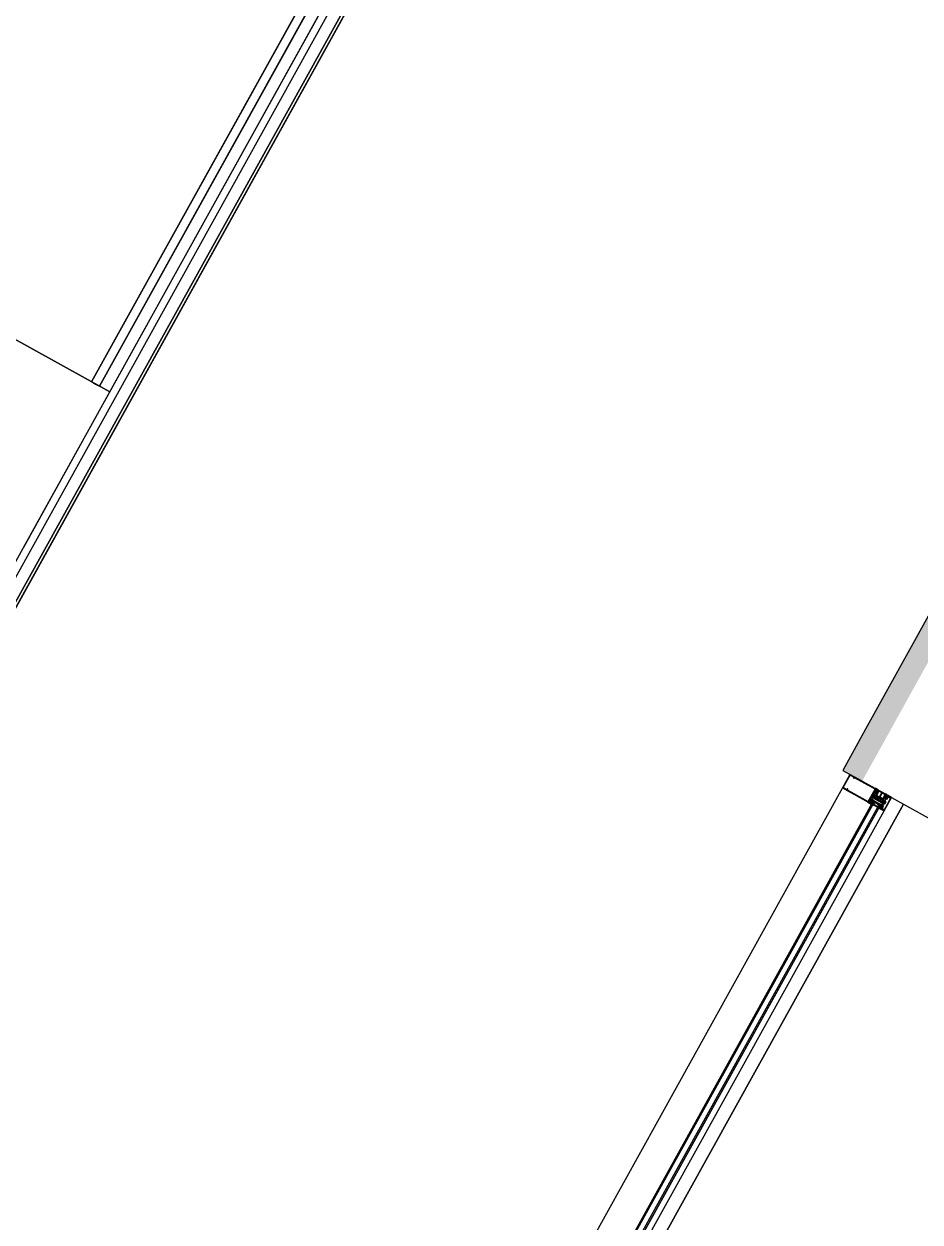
# Model space of a CAD drawing. Header units: metres. Extents: x 2.5 to 42.6, y 0.9 to 31.9.
# Drawn here: x 30.769 to 31.963, y 19.203 to 20.799 of the extents above; entities that cross this region are included whole.
import ezdxf

# ---------------------------------------------------------------- set-up
doc = ezdxf.new("R2010")
doc.units = ezdxf.units.M
for name, color, linetype in [('ARREDI', 9, 'Continuous'), ('PARETI_STRUTTURE', 7, 'Continuous'), ('PILASTRI_SETTI', 8, 'Continuous')]:
    doc.layers.add(name, color=color, linetype=linetype)

msp = doc.modelspace()

# ---------------------------------------------------------------- linework, layer by layer
at = {"layer": 'ARREDI'}
for points in [[(29.3677, 17.5541), (31.8478, 22.0287), (31.8616, 22.0211), (29.3815, 17.5465), (31.8616, 22.0211)], [(29.3677, 17.5541), (31.8478, 22.0287)], [(31.1558, 20.8329), (30.8695, 20.3163), (31.1565, 20.8342), (30.8695, 20.3163), (31.1555, 20.8324)], [(31.8691, 19.799), (31.8593, 19.7814)], [(31.866, 19.7797), (31.8656, 19.7789), (31.8653, 19.7788), (31.8603, 19.7815), (31.8695, 19.7981), (31.8745, 19.7953), (31.8745, 19.795), (31.8741, 19.7942), (31.8741, 19.7939)], [(31.8693, 19.799), (31.8691, 19.799)], [(31.9031, 19.7803), (31.8757, 19.7955), (31.8693, 19.799)], [(31.9029, 19.7796), (31.8755, 19.7947), (31.8752, 19.7946), (31.8747, 19.7938)], [(31.8593, 19.7814), (31.8594, 19.7811)], [(31.8594, 19.7811), (31.8658, 19.7776)], [(31.8667, 19.7796), (31.8663, 19.7798), (31.866, 19.7797)], [(31.8663, 19.7782), (31.8663, 19.7785), (31.8667, 19.7793), (31.8666, 19.7796)], [(31.8741, 19.7939), (31.8745, 19.7937), (31.8747, 19.7938)], [(31.8937, 19.763), (31.9029, 19.7796)], [(31.9037, 19.7792), (31.9027, 19.7775), (31.9026, 19.7774), (31.9026, 19.7773), (31.9017, 19.7756), (31.9017, 19.7754)], [(31.9041, 19.7787), (31.9034, 19.7781), (31.9024, 19.7764), (31.9023, 19.7755)], [(31.9032, 19.7807), (31.9031, 19.7803), (31.9051, 19.7792)], [(31.9034, 19.7807), (31.9032, 19.7807)], [(31.9074, 19.7785), (31.9034, 19.7807)], [(31.9045, 19.7789), (31.9038, 19.7793), (31.9037, 19.7792)], [(31.9052, 19.7789), (31.9049, 19.7784), (31.9049, 19.7782), (31.9048, 19.7781), (31.9047, 19.7781), (31.9041, 19.7784), (31.9042, 19.7786)], [(31.9042, 19.7786), (31.9041, 19.7787)], [(31.9048, 19.7783), (31.9043, 19.7784), (31.9045, 19.7787), (31.9045, 19.7789)], [(31.9048, 19.7783), (31.9049, 19.7783)], [(31.9049, 19.7783), (31.9052, 19.7789)], [(31.9075, 19.7783), (31.9071, 19.7777), (31.907, 19.7776), (31.9065, 19.7772), (31.9067, 19.777)], [(31.9075, 19.7783), (31.9074, 19.7785)], [(31.8658, 19.7776), (31.8932, 19.7624)], [(31.8663, 19.7782), (31.8937, 19.763)], [(31.893, 19.7621), (31.8931, 19.7624), (31.8952, 19.7613), (31.8955, 19.7614)], [(31.8964, 19.7661), (31.8955, 19.7644), (31.8953, 19.7644), (31.8954, 19.7643), (31.8944, 19.7625), (31.8945, 19.7624)], [(31.8945, 19.7624), (31.8951, 19.762), (31.8953, 19.7621)], [(31.8968, 19.7657), (31.8961, 19.7651), (31.8952, 19.7633), (31.895, 19.7625), (31.8953, 19.7624)], [(31.8958, 19.7619), (31.8955, 19.7614), (31.8958, 19.762), (31.8959, 19.7621), (31.896, 19.7622), (31.8959, 19.7622), (31.8954, 19.7626), (31.8953, 19.7624)], [(31.8958, 19.7621), (31.8955, 19.7624), (31.8953, 19.7621)], [(31.8966, 19.7647), (31.8957, 19.7632)], [(31.8957, 19.7632), (31.8958, 19.7629)], [(31.8958, 19.7629), (31.8961, 19.7627)], [(31.8961, 19.7627), (31.8964, 19.7628)], [(31.8972, 19.7658), (31.8966, 19.7662), (31.8964, 19.7662)], [(31.8964, 19.7628), (31.8972, 19.7644)], [(31.8968, 19.7648), (31.8966, 19.7647)], [(31.8977, 19.7685), (31.8968, 19.7668), (31.8968, 19.7666)], [(31.8968, 19.7666), (31.8974, 19.7663), (31.8976, 19.7664)], [(31.8977, 19.7653), (31.8976, 19.7651), (31.8975, 19.765), (31.8975, 19.765), (31.8969, 19.7654), (31.897, 19.7655), (31.8968, 19.7657)], [(31.8972, 19.7646), (31.8968, 19.7648)], [(31.8985, 19.7644), (31.8969, 19.7614)], [(31.8975, 19.7652), (31.8971, 19.7653), (31.8973, 19.7657), (31.8972, 19.7658)], [(31.8972, 19.7644), (31.8971, 19.7646)], [(31.8975, 19.7652), (31.8976, 19.7653)], [(31.8977, 19.7666), (31.8976, 19.7664)], [(31.898, 19.766), (31.8976, 19.7653), (31.8982, 19.7663)], [(31.9003, 19.7675), (31.8982, 19.7686), (31.8977, 19.7685)], [(31.8979, 19.7666), (31.8977, 19.7666)], [(31.8977, 19.7609), (31.8994, 19.7639)], [(31.8982, 19.7664), (31.8979, 19.7666)], [(31.8999, 19.7637), (31.9004, 19.7641), (31.9006, 19.7642), (31.9008, 19.7646), (31.9007, 19.7647), (31.8983, 19.7661), (31.898, 19.766)], [(31.8982, 19.7663), (31.8982, 19.7664)], [(31.8988, 19.7645), (31.8985, 19.7644)], [(31.903, 19.7666), (31.9034, 19.7673), (31.9033, 19.7676), (31.9029, 19.7678), (31.9027, 19.7677), (31.9027, 19.7679), (31.9023, 19.7681), (31.9021, 19.768), (31.9021, 19.7682), (31.9016, 19.7685), (31.9015, 19.7684), (31.9015, 19.7686), (31.901, 19.7688), (31.9008, 19.7687), (31.9009, 19.7689), (31.9004, 19.7692), (31.9002, 19.7691), (31.9002, 19.7693), (31.8998, 19.7695), (31.8996, 19.7694), (31.8996, 19.7696), (31.899, 19.77), (31.8988, 19.7705), (31.8993, 19.7712), (31.8998, 19.7714), (31.9001, 19.7712), (31.9003, 19.7714), (31.9003, 19.7711), (31.9007, 19.7709), (31.9009, 19.771), (31.9009, 19.7708), (31.9013, 19.7705), (31.9015, 19.7707), (31.9015, 19.7705), (31.902, 19.7702), (31.9021, 19.7703), (31.9021, 19.7701), (31.9026, 19.7699), (31.9028, 19.77), (31.9028, 19.7698), (31.9032, 19.7695), (31.9034, 19.7696), (31.9034, 19.7694), (31.9038, 19.7692), (31.904, 19.7693), (31.9042, 19.7692)], [(31.8993, 19.7642), (31.8988, 19.7645)], [(31.8989, 19.7701), (31.8996, 19.7713), (31.8997, 19.7714), (31.8989, 19.7709), (31.8993, 19.7708), (31.8997, 19.7714), (31.9001, 19.7711), (31.9001, 19.7711), (31.8994, 19.7698), (31.8989, 19.7701), (31.8996, 19.7713), (31.8997, 19.7714), (31.9002, 19.7711), (31.9009, 19.7706), (31.9009, 19.7707), (31.9015, 19.7706), (31.9016, 19.7707), (31.902, 19.7703), (31.902, 19.7702), (31.9019, 19.7702), (31.9018, 19.7701), (31.9018, 19.77), (31.9017, 19.7699), (31.9015, 19.7697), (31.9014, 19.7694), (31.9012, 19.7692), (31.9012, 19.7691), (31.9011, 19.769), (31.901, 19.7689), (31.901, 19.7688), (31.901, 19.7692), (31.901, 19.7692), (31.9011, 19.7693), (31.9012, 19.7694), (31.9013, 19.7695), (31.9014, 19.7697), (31.9015, 19.7698), (31.9016, 19.7699), (31.9021, 19.7703), (31.902, 19.7703), (31.902, 19.7702), (31.9019, 19.7702), (31.9019, 19.7701), (31.9018, 19.77), (31.9018, 19.7699), (31.9016, 19.7697), (31.9014, 19.7694), (31.9012, 19.7692), (31.9012, 19.7691), (31.9011, 19.769), (31.901, 19.7689), (31.9013, 19.769), (31.9013, 19.7691), (31.9014, 19.7691), (31.9015, 19.7692), (31.9016, 19.7694), (31.9017, 19.7696), (31.9018, 19.7697), (31.9019, 19.7698), (31.9019, 19.7698), (31.9023, 19.7681), (31.9027, 19.7683), (31.9025, 19.7681), (31.9024, 19.7682), (31.9026, 19.768), (31.9033, 19.7673), (31.9033, 19.7674), (31.9036, 19.7678), (31.9041, 19.7686), (31.9037, 19.7691), (31.9036, 19.7691), (31.903, 19.7678), (31.9027, 19.7676), (31.9027, 19.7677), (31.9027, 19.7678), (31.9027, 19.7679), (31.9028, 19.7679), (31.9028, 19.768), (31.9028, 19.7681), (31.9029, 19.7682), (31.903, 19.7685), (31.9031, 19.7688), (31.9032, 19.7691), (31.9033, 19.7692), (31.9033, 19.7693), (31.9033, 19.7694), (31.9034, 19.7694), (31.9034, 19.7695), (31.9026, 19.7676), (31.9027, 19.7681)], [(31.8989, 19.7701), (31.8989, 19.771), (31.8997, 19.7714)], [(31.8989, 19.7709), (31.8989, 19.7701), (31.8994, 19.7698), (31.9001, 19.7711), (31.9001, 19.7711), (31.9002, 19.7711)], [(31.8996, 19.7701), (31.8993, 19.7708)], [(31.8994, 19.7639), (31.8993, 19.7642)], [(31.8996, 19.7694), (31.8996, 19.7697), (31.8994, 19.7698), (31.8996, 19.7697)], [(31.8997, 19.7697), (31.8997, 19.7699), (31.8997, 19.77), (31.8996, 19.7701), (31.9001, 19.7712)], [(31.8996, 19.7694), (31.8997, 19.7696), (31.8997, 19.7697)], [(31.8998, 19.7696), (31.8996, 19.7694), (31.8996, 19.7694)], [(31.8996, 19.7694), (31.8997, 19.7695)], [(31.8997, 19.7625), (31.8996, 19.7623)], [(31.8997, 19.77), (31.8997, 19.7701), (31.8998, 19.7703), (31.8999, 19.7705), (31.9, 19.7707), (31.9, 19.7708), (31.9001, 19.7709)], [(31.9005, 19.7708), (31.9004, 19.7707), (31.9003, 19.7706), (31.9003, 19.7706), (31.9002, 19.7704), (31.9001, 19.7703), (31.8999, 19.7701), (31.8997, 19.7698), (31.8999, 19.7701), (31.9001, 19.7703)], [(31.8998, 19.77), (31.8997, 19.7698), (31.8998, 19.77)], [(31.8997, 19.7695), (31.9, 19.7697), (31.9002, 19.7698)], [(31.8997, 19.7695), (31.8999, 19.7698)], [(31.8997, 19.7698), (31.8997, 19.7695), (31.8999, 19.7698)], [(31.8997, 19.7625), (31.8998, 19.7625), (31.9, 19.7626)], [(31.9005, 19.7708), (31.9005, 19.7709), (31.8998, 19.7696), (31.9002, 19.7694)], [(31.9, 19.7707), (31.9, 19.7707), (31.9, 19.7705), (31.8999, 19.7704), (31.8999, 19.7702), (31.8998, 19.7699), (31.8999, 19.7703), (31.8999, 19.7705), (31.9, 19.7706)], [(31.9008, 19.771), (31.9007, 19.7709), (31.9006, 19.7708), (31.9006, 19.7707), (31.9005, 19.7706), (31.9004, 19.7705), (31.9003, 19.7703), (31.9001, 19.7701), (31.9, 19.7699), (31.8999, 19.7698)], [(31.8999, 19.7698), (31.9, 19.7699), (31.9002, 19.7701), (31.9003, 19.7703), (31.9005, 19.7705), (31.9005, 19.7706), (31.9006, 19.7707), (31.9007, 19.7708), (31.9007, 19.7709), (31.9008, 19.771)], [(31.9001, 19.7708), (31.9001, 19.7707), (31.9001, 19.7706), (31.9, 19.7704), (31.8999, 19.7702), (31.8999, 19.7701), (31.8999, 19.77), (31.8999, 19.7699)], [(31.8999, 19.7696), (31.8999, 19.7696), (31.9, 19.7697)], [(31.9001, 19.771), (31.9001, 19.7709), (31.9001, 19.7708), (31.9, 19.7707), (31.9001, 19.7708), (31.9001, 19.7709), (31.9001, 19.7708), (31.9001, 19.771), (31.9001, 19.7709), (31.9001, 19.771), (31.9001, 19.7709), (31.9001, 19.771), (31.9001, 19.771), (31.9001, 19.7711), (31.9002, 19.771), (31.9001, 19.7711)], [(31.9, 19.763), (31.9014, 19.7638), (31.9012, 19.7641), (31.9001, 19.7635)], [(31.9, 19.7637), (31.9001, 19.7635)], [(31.9, 19.763), (31.9, 19.7629)], [(31.9, 19.7626), (31.9001, 19.7628), (31.9, 19.7629)], [(31.9001, 19.7711), (31.9005, 19.7709), (31.9005, 19.7708)], [(31.9005, 19.7708), (31.9004, 19.7707), (31.9003, 19.7706), (31.9003, 19.7706), (31.9002, 19.7704), (31.9001, 19.7703)], [(31.9001, 19.769), (31.9002, 19.7694)], [(31.9001, 19.769), (31.9002, 19.769)], [(31.9002, 19.7691), (31.9002, 19.7692), (31.9002, 19.7692), (31.9003, 19.7693), (31.9003, 19.7694), (31.9003, 19.7695), (31.9004, 19.7696), (31.9005, 19.7698), (31.9006, 19.7702), (31.9007, 19.7704), (31.9008, 19.7705), (31.9008, 19.7707), (31.9008, 19.7707), (31.9009, 19.7708), (31.9009, 19.7709)], [(31.9002, 19.7698), (31.9002, 19.7699), (31.9004, 19.7701), (31.9005, 19.7703), (31.9006, 19.7704), (31.9007, 19.7705), (31.9007, 19.7705), (31.9008, 19.7706)], [(31.9005, 19.7692), (31.9002, 19.769)], [(31.9014, 19.7706), (31.9013, 19.7705), (31.9013, 19.7704), (31.9012, 19.7703), (31.9011, 19.7702), (31.901, 19.77), (31.9008, 19.7697), (31.9006, 19.7695), (31.9005, 19.7694), (31.9005, 19.7693), (31.9004, 19.7692), (31.9004, 19.7692), (31.9003, 19.7691)], [(31.9014, 19.7706), (31.9013, 19.7706), (31.9013, 19.7705), (31.9012, 19.7704), (31.9011, 19.7703), (31.9011, 19.7702), (31.9009, 19.77), (31.9008, 19.7698), (31.9006, 19.7696), (31.9005, 19.7695), (31.9005, 19.7694), (31.9004, 19.7693), (31.9003, 19.7692), (31.9003, 19.7691)], [(31.9003, 19.7675), (31.9004, 19.7675)], [(31.9013, 19.7749), (31.9004, 19.7733), (31.9005, 19.7727)], [(31.9004, 19.7695), (31.9004, 19.7696), (31.9005, 19.7696), (31.9006, 19.7697), (31.9006, 19.7699), (31.9008, 19.7701), (31.9009, 19.7702), (31.901, 19.7703), (31.901, 19.7704), (31.9011, 19.7704)], [(31.9004, 19.7675), (31.9005, 19.7678)], [(31.9026, 19.7716), (31.9005, 19.7727)], [(31.9009, 19.7704), (31.9008, 19.7704), (31.9008, 19.7703), (31.9008, 19.7701), (31.9007, 19.7699), (31.9006, 19.7697), (31.9006, 19.7696), (31.9005, 19.7695), (31.9005, 19.7695)], [(31.9005, 19.7692), (31.9008, 19.7691)], [(31.9006, 19.7677), (31.9005, 19.7675)], [(31.9005, 19.7675), (31.9005, 19.7673)], [(31.9005, 19.7673), (31.9117, 19.7612)], [(31.9006, 19.7709), (31.9009, 19.7711)], [(31.9007, 19.7678), (31.9008, 19.7679), (31.9006, 19.7678), (31.9006, 19.7678)], [(31.9007, 19.7678), (31.9006, 19.7677)], [(31.9008, 19.7687), (31.9008, 19.7688), (31.9008, 19.7689), (31.9009, 19.769), (31.9009, 19.7691), (31.901, 19.7692), (31.901, 19.7693), (31.9011, 19.7695), (31.9013, 19.7699), (31.9014, 19.7701), (31.9014, 19.7702), (31.9014, 19.7703), (31.9015, 19.7704), (31.9015, 19.7705)], [(31.9008, 19.7687), (31.9008, 19.7691)], [(31.9011, 19.7689), (31.9008, 19.7686)], [(31.9008, 19.7686), (31.9008, 19.7686)], [(31.9012, 19.7677), (31.9009, 19.7679), (31.9008, 19.7679)], [(31.901, 19.7711), (31.9009, 19.7706)], [(31.901, 19.7688), (31.9009, 19.7688)], [(31.9011, 19.7705), (31.9012, 19.7705)], [(31.9015, 19.7701), (31.9015, 19.77), (31.9014, 19.7699), (31.9014, 19.7697), (31.9013, 19.7695), (31.9012, 19.7693), (31.9012, 19.7692), (31.9011, 19.7691), (31.9011, 19.7691)], [(31.9011, 19.7689), (31.9014, 19.7687)], [(31.9012, 19.7705), (31.9015, 19.7708)], [(31.9012, 19.7677), (31.9012, 19.7674)], [(31.9012, 19.7674), (31.9013, 19.7674)], [(31.902, 19.7747), (31.9015, 19.775), (31.9013, 19.7749)], [(31.9027, 19.7666), (31.9013, 19.7674), (31.9028, 19.7665), (31.903, 19.7666)], [(31.9015, 19.7707), (31.9014, 19.7706), (31.9014, 19.7706)], [(31.9014, 19.7684), (31.9014, 19.7685), (31.9015, 19.7685), (31.9015, 19.7686), (31.9015, 19.7687), (31.9016, 19.7688), (31.9016, 19.7689), (31.9017, 19.7692), (31.9019, 19.7695), (31.902, 19.7698), (31.902, 19.7699), (31.9021, 19.77), (31.9021, 19.7701), (31.9021, 19.7701), (31.9022, 19.7702)], [(31.9014, 19.7683), (31.9014, 19.7688)], [(31.9014, 19.7683), (31.9015, 19.7683)], [(31.9018, 19.7702), (31.9015, 19.7703), (31.9015, 19.7703)], [(31.9015, 19.7689), (31.9015, 19.769), (31.9015, 19.7691), (31.9016, 19.7693), (31.9017, 19.7695), (31.9017, 19.7697), (31.9018, 19.7698), (31.9018, 19.7699)], [(31.9018, 19.7685), (31.9015, 19.7683)], [(31.9016, 19.7688), (31.9017, 19.7689), (31.9017, 19.769), (31.9018, 19.7691), (31.9019, 19.7692), (31.902, 19.7694), (31.9021, 19.7695), (31.9022, 19.7696), (31.9023, 19.7697), (31.9023, 19.7697)], [(31.9024, 19.7696), (31.9024, 19.7695), (31.9022, 19.7693), (31.902, 19.769), (31.9019, 19.7688), (31.9018, 19.7687), (31.9017, 19.7686), (31.9017, 19.7685), (31.9016, 19.7685)], [(31.9016, 19.7685), (31.9016, 19.7684)], [(31.9017, 19.7754), (31.9024, 19.7751), (31.9025, 19.7751)], [(31.9017, 19.7685), (31.902, 19.7684)], [(31.9092, 19.7596), (31.9085, 19.7585), (31.9083, 19.7593), (31.9025, 19.7626), (31.9017, 19.7624), (31.9023, 19.7635)], [(31.9019, 19.7624), (31.9017, 19.7625)], [(31.9018, 19.7702), (31.9021, 19.7704)], [(31.9018, 19.7701), (31.9018, 19.7702)], [(31.9021, 19.7697), (31.9021, 19.7696), (31.902, 19.7695), (31.902, 19.7693), (31.9019, 19.7691), (31.9018, 19.769), (31.9018, 19.7689), (31.9018, 19.7688)], [(31.9021, 19.7625), (31.9018, 19.7626)], [(31.9023, 19.7625), (31.9019, 19.7628)], [(31.902, 19.7743), (31.9021, 19.7745), (31.9021, 19.7747)], [(31.902, 19.7743), (31.902, 19.7741)], [(31.902, 19.7741), (31.9023, 19.774)], [(31.902, 19.768), (31.902, 19.7684)], [(31.902, 19.7679), (31.9021, 19.7679)], [(31.9089, 19.7592), (31.902, 19.763)], [(31.9089, 19.7591), (31.902, 19.7629)], [(31.9021, 19.7681), (31.9021, 19.7681), (31.9021, 19.7682), (31.9021, 19.7683), (31.9022, 19.7684), (31.9022, 19.7685), (31.9022, 19.7686), (31.9023, 19.7688), (31.9025, 19.7692), (31.9026, 19.7694), (31.9027, 19.7695), (31.9027, 19.7696), (31.9027, 19.7697), (31.9028, 19.7698), (31.9028, 19.7699)], [(31.909, 19.7594), (31.9021, 19.7632)], [(31.9022, 19.7704), (31.9022, 19.77)], [(31.9025, 19.7698), (31.9022, 19.77), (31.9022, 19.7699)], [(31.9033, 19.7696), (31.9032, 19.7695), (31.9031, 19.7695), (31.9031, 19.7694), (31.903, 19.7693), (31.9029, 19.7692), (31.9028, 19.769), (31.9026, 19.7687), (31.9025, 19.7685), (31.9024, 19.7684), (31.9023, 19.7683), (31.9023, 19.7682), (31.9022, 19.7682), (31.9022, 19.7681)], [(31.9022, 19.7685), (31.9023, 19.7685), (31.9023, 19.7686), (31.9024, 19.7687), (31.9025, 19.7688), (31.9027, 19.7691), (31.9028, 19.7692), (31.9028, 19.7693), (31.9029, 19.7693), (31.9029, 19.7694)], [(31.9091, 19.7595), (31.9022, 19.7633)], [(31.9023, 19.7755), (31.9025, 19.7754)], [(31.9023, 19.774), (31.9025, 19.774)], [(31.9033, 19.7696), (31.9033, 19.7696), (31.9032, 19.7695), (31.9032, 19.7695), (31.9031, 19.7694), (31.9031, 19.7693), (31.903, 19.7692), (31.9029, 19.769), (31.9026, 19.7687), (31.9025, 19.7685), (31.9024, 19.7684), (31.9024, 19.7683), (31.9023, 19.7682), (31.9023, 19.7681)], [(31.9023, 19.7635), (31.9092, 19.7597)], [(31.9024, 19.7698), (31.9025, 19.7698)], [(31.9027, 19.7694), (31.9027, 19.7693), (31.9027, 19.7692), (31.9026, 19.7691), (31.9026, 19.7689), (31.9025, 19.7687), (31.9024, 19.7686), (31.9024, 19.7685), (31.9024, 19.7684)], [(31.9024, 19.7682), (31.9027, 19.768)], [(31.9025, 19.7754), (31.9026, 19.7756), (31.9032, 19.7753), (31.9032, 19.7752), (31.9032, 19.7751), (31.903, 19.775), (31.9027, 19.7743)], [(31.903, 19.7752), (31.9027, 19.7755), (31.9025, 19.7751)], [(31.9025, 19.774), (31.903, 19.775)], [(31.9026, 19.7715), (31.9025, 19.7712), (31.9025, 19.7712)], [(31.9026, 19.7712), (31.9025, 19.7712)], [(31.9026, 19.7711), (31.9025, 19.7709), (31.9025, 19.7712)], [(31.9025, 19.7709), (31.9026, 19.7709)], [(31.9025, 19.7698), (31.9027, 19.7701)], [(31.9027, 19.77), (31.9027, 19.7699), (31.9026, 19.7699), (31.9026, 19.7698), (31.9025, 19.7697), (31.9025, 19.7696)], [(31.9026, 19.7715), (31.9026, 19.7716)], [(31.9027, 19.7714), (31.9026, 19.7712)], [(31.9028, 19.7708), (31.9026, 19.7709), (31.9028, 19.7708), (31.9029, 19.7708)], [(31.9026, 19.7683), (31.9026, 19.7684), (31.9027, 19.7685), (31.9028, 19.7686), (31.9029, 19.7688), (31.903, 19.7689), (31.9031, 19.769), (31.9032, 19.7691), (31.9032, 19.7692)], [(31.9027, 19.7743), (31.9027, 19.774)], [(31.9027, 19.774), (31.9044, 19.7731), (31.9046, 19.7731), (31.9048, 19.7735), (31.9049, 19.7737), (31.9049, 19.7743)], [(31.9028, 19.7715), (31.9027, 19.7714)], [(31.9027, 19.7682), (31.9035, 19.7678), (31.9037, 19.7678)], [(31.9027, 19.7666), (31.903, 19.7667)], [(31.914, 19.7653), (31.9028, 19.7715)], [(31.9028, 19.7708), (31.9029, 19.7708)], [(31.9028, 19.77), (31.9028, 19.7696)], [(31.9031, 19.7695), (31.9028, 19.7697), (31.9028, 19.7696)], [(31.904, 19.7693), (31.9039, 19.7692), (31.9039, 19.7692), (31.9038, 19.7691), (31.9038, 19.769), (31.9037, 19.7689), (31.9036, 19.7689), (31.9035, 19.7686), (31.9033, 19.7683), (31.9031, 19.7681), (31.903, 19.768), (31.903, 19.7679), (31.9029, 19.7679), (31.9029, 19.7678), (31.9028, 19.7677)], [(31.9038, 19.7778), (31.9029, 19.7762)], [(31.9029, 19.7762), (31.903, 19.776)], [(31.9031, 19.7708), (31.9029, 19.7708), (31.9031, 19.7708)], [(31.9029, 19.7682), (31.9029, 19.7682), (31.903, 19.7683), (31.9031, 19.7684), (31.9032, 19.7685), (31.9033, 19.7687), (31.9034, 19.7688), (31.9035, 19.7689), (31.9035, 19.769)], [(31.903, 19.776), (31.9033, 19.7758)], [(31.903, 19.775), (31.903, 19.7752)], [(31.903, 19.7681), (31.903, 19.7682), (31.9031, 19.7683), (31.9031, 19.7684), (31.9032, 19.7687), (31.9033, 19.7688), (31.9033, 19.769), (31.9034, 19.769), (31.9034, 19.7691)], [(31.9033, 19.7677), (31.903, 19.7678)], [(31.903, 19.7666), (31.9034, 19.7674), (31.9034, 19.7675)], [(31.9032, 19.7708), (31.9031, 19.7708)], [(31.9032, 19.7708), (31.9031, 19.7708)], [(31.9031, 19.7695), (31.9034, 19.7697)], [(31.9046, 19.77), (31.9032, 19.7708), (31.9047, 19.77)], [(31.9034, 19.7694), (31.9032, 19.7694)], [(31.9032, 19.7694), (31.9032, 19.7692)], [(31.9032, 19.7692), (31.904, 19.7687)], [(31.9032, 19.768), (31.9032, 19.768), (31.9033, 19.7681), (31.9034, 19.7682), (31.9035, 19.7684), (31.9036, 19.7685), (31.9037, 19.7687), (31.9038, 19.7688), (31.9038, 19.7688)], [(31.9032, 19.7673), (31.9033, 19.7677)], [(31.9033, 19.7758), (31.9036, 19.7759)], [(31.9033, 19.7674), (31.9034, 19.7675), (31.9034, 19.7676), (31.9034, 19.7677), (31.9035, 19.7678), (31.9035, 19.7679), (31.9036, 19.7681), (31.9038, 19.7685), (31.9039, 19.7687), (31.9039, 19.7688), (31.9039, 19.7689), (31.904, 19.769), (31.904, 19.7691), (31.904, 19.7692)], [(31.9036, 19.7675), (31.9033, 19.7673)], [(31.9035, 19.7697), (31.9034, 19.7693)], [(31.9034, 19.7694), (31.9042, 19.769), (31.9043, 19.769)], [(31.9034, 19.7692), (31.9034, 19.7693), (31.9037, 19.7691)], [(31.9045, 19.7689), (31.9044, 19.7688), (31.9044, 19.7688), (31.9043, 19.7687), (31.9042, 19.7686), (31.9042, 19.7685), (31.904, 19.7683), (31.9039, 19.768), (31.9037, 19.7678), (31.9037, 19.7677), (31.9036, 19.7676), (31.9035, 19.7675), (31.9035, 19.7675), (31.9034, 19.7674)], [(31.9043, 19.7686), (31.9042, 19.7685), (31.9041, 19.7683), (31.9039, 19.768), (31.9037, 19.7678), (31.9037, 19.7677), (31.9036, 19.7676), (31.9035, 19.7675), (31.9035, 19.7674), (31.9034, 19.7674)], [(31.9036, 19.7759), (31.9045, 19.7774)], [(31.9047, 19.7688), (31.9046, 19.7688), (31.9046, 19.7687), (31.9046, 19.7686), (31.9045, 19.7685), (31.9045, 19.7684), (31.9044, 19.7681), (31.9042, 19.7678), (31.9041, 19.7675), (31.9041, 19.7674), (31.904, 19.7673), (31.904, 19.7672), (31.904, 19.7672), (31.9039, 19.7671), (31.9039, 19.7674), (31.904, 19.7669), (31.9046, 19.7672), (31.9052, 19.7686), (31.9052, 19.7685), (31.9051, 19.7685), (31.9051, 19.7684), (31.905, 19.7683), (31.9049, 19.7683), (31.9041, 19.7675), (31.9036, 19.7665), (31.9036, 19.7663)], [(31.904, 19.7687), (31.904, 19.7687), (31.9039, 19.7686), (31.9039, 19.7685), (31.9038, 19.7683), (31.9038, 19.7681), (31.9037, 19.768), (31.9037, 19.7678), (31.9036, 19.7677)], [(31.9036, 19.7675), (31.9039, 19.7673)], [(31.9036, 19.7663), (31.9091, 19.7633), (31.9092, 19.7633)], [(31.9041, 19.7779), (31.9038, 19.7778)], [(31.9038, 19.7677), (31.9038, 19.7678)], [(31.9055, 19.778), (31.9039, 19.775), (31.904, 19.7747)], [(31.904, 19.7694), (31.9041, 19.7693), (31.904, 19.7689), (31.9039, 19.7675)], [(31.9039, 19.7669), (31.9039, 19.7669)], [(31.904, 19.7747), (31.9043, 19.7745), (31.9046, 19.7746)], [(31.9043, 19.7688), (31.904, 19.769), (31.904, 19.7689)], [(31.9051, 19.7686), (31.9051, 19.7685), (31.905, 19.7684), (31.9049, 19.7683), (31.9049, 19.7682), (31.9048, 19.7681), (31.9047, 19.7679), (31.9045, 19.7677), (31.9044, 19.7675), (31.9043, 19.7674), (31.9042, 19.7673), (31.9041, 19.7672), (31.9041, 19.7671), (31.904, 19.767)], [(31.9044, 19.7777), (31.9041, 19.7779)], [(31.9049, 19.7683), (31.9049, 19.7682), (31.9047, 19.768), (31.9045, 19.7676), (31.9044, 19.7674), (31.9043, 19.7673), (31.9042, 19.7672), (31.9042, 19.7672), (31.9041, 19.7671), (31.9041, 19.767)], [(31.9041, 19.7675), (31.9042, 19.7675), (31.9042, 19.7676), (31.9043, 19.7677), (31.9044, 19.7678), (31.9045, 19.768), (31.9046, 19.7681), (31.9047, 19.7682), (31.9048, 19.7683), (31.9048, 19.7683)], [(31.9041, 19.7675), (31.9041, 19.7676)], [(31.9042, 19.7692), (31.9045, 19.7693)], [(31.9042, 19.7685), (31.9043, 19.7686)], [(31.9046, 19.7684), (31.9046, 19.7683), (31.9045, 19.7682), (31.9045, 19.768), (31.9044, 19.7678), (31.9043, 19.7676), (31.9043, 19.7675), (31.9043, 19.7674), (31.9042, 19.7673)], [(31.9042, 19.7671), (31.9045, 19.767)], [(31.9043, 19.769), (31.9048, 19.7698), (31.9047, 19.77)], [(31.9046, 19.769), (31.9045, 19.7689), (31.9045, 19.7688), (31.9044, 19.7688), (31.9044, 19.7687), (31.9043, 19.7686)], [(31.9043, 19.7688), (31.9046, 19.769)], [(31.9045, 19.7774), (31.9044, 19.7777)], [(31.9051, 19.7681), (31.905, 19.768), (31.9049, 19.7679), (31.9048, 19.7678), (31.9047, 19.7676), (31.9046, 19.7675), (31.9045, 19.7674), (31.9045, 19.7673), (31.9044, 19.7673)], [(31.9045, 19.7693), (31.9047, 19.7698)], [(31.9045, 19.7667), (31.9046, 19.7667), (31.9046, 19.7668), (31.9046, 19.7669), (31.9047, 19.767), (31.9047, 19.7671), (31.9048, 19.7672), (31.9049, 19.7674), (31.905, 19.7678), (31.9051, 19.768), (31.9051, 19.7681), (31.9052, 19.7682), (31.9052, 19.7683), (31.9053, 19.7684), (31.9053, 19.7685)], [(31.9045, 19.7683), (31.9046, 19.7684)], [(31.9045, 19.7666), (31.9045, 19.767)], [(31.9045, 19.7666), (31.9046, 19.7666)], [(31.9046, 19.7746), (31.9062, 19.7776), (31.9061, 19.7778)], [(31.9046, 19.7684), (31.9052, 19.7694)], [(31.9049, 19.7668), (31.9046, 19.7666)], [(31.9047, 19.769), (31.9047, 19.7686)], [(31.905, 19.7685), (31.9047, 19.7686), (31.9047, 19.7685)], [(31.9056, 19.7679), (31.9055, 19.7678), (31.9054, 19.7676), (31.9051, 19.7673), (31.905, 19.7671), (31.9049, 19.767), (31.9049, 19.7669), (31.9048, 19.7668), (31.9047, 19.7667), (31.9047, 19.7667)], [(31.9047, 19.7671), (31.9048, 19.7672), (31.9049, 19.7673), (31.905, 19.7674), (31.9051, 19.7676), (31.9052, 19.7677), (31.9053, 19.7678), (31.9054, 19.7679)], [(31.9052, 19.773), (31.9052, 19.7743), (31.9049, 19.7743)], [(31.9049, 19.7685), (31.9052, 19.7687)], [(31.9052, 19.768), (31.9052, 19.7679), (31.9052, 19.7679), (31.9051, 19.7677), (31.9051, 19.7675), (31.905, 19.7673), (31.9049, 19.7672), (31.9049, 19.7671), (31.9049, 19.767)], [(31.9049, 19.7668), (31.9052, 19.7666)], [(31.9051, 19.7663), (31.9052, 19.7667)], [(31.9051, 19.7662), (31.9052, 19.7662)], [(31.9052, 19.773), (31.9055, 19.773)], [(31.9108, 19.7664), (31.9054, 19.7694), (31.9052, 19.7694)], [(31.9052, 19.7663), (31.9052, 19.7664), (31.9052, 19.7665), (31.9053, 19.7666), (31.9053, 19.7667), (31.9053, 19.7667), (31.9054, 19.7669), (31.9055, 19.7671), (31.9056, 19.7674), (31.9057, 19.7677), (31.9058, 19.7678), (31.9058, 19.7679), (31.9059, 19.768), (31.9059, 19.7681), (31.9059, 19.7681)], [(31.9052, 19.7662), (31.9053, 19.7664)], [(31.9055, 19.7664), (31.9052, 19.7662)], [(31.9052, 19.7662), (31.9053, 19.7663)], [(31.9053, 19.7686), (31.9053, 19.7682)], [(31.9056, 19.7681), (31.9053, 19.7683), (31.9053, 19.7682)], [(31.9053, 19.7668), (31.9054, 19.7668), (31.9055, 19.7669), (31.9055, 19.767), (31.9056, 19.7671), (31.9058, 19.7673), (31.9059, 19.7674), (31.906, 19.7675), (31.906, 19.7676), (31.9061, 19.7676)], [(31.9053, 19.7664), (31.9055, 19.7666)], [(31.9053, 19.7663), (31.9053, 19.7664)], [(31.9054, 19.7664), (31.9056, 19.7667)], [(31.9061, 19.7778), (31.9058, 19.778), (31.9055, 19.7779)], [(31.9058, 19.7747), (31.9057, 19.7746), (31.9055, 19.7746)], [(31.9056, 19.773), (31.9055, 19.7746)], [(31.9055, 19.7681), (31.9056, 19.7681)], [(31.9056, 19.7666), (31.9057, 19.7666), (31.9057, 19.7667), (31.9058, 19.7667), (31.9059, 19.7668), (31.9059, 19.767), (31.9061, 19.7671), (31.9062, 19.7673), (31.9057, 19.7663), (31.9055, 19.7665)], [(31.9055, 19.7666), (31.9058, 19.767)], [(31.9059, 19.7668), (31.9057, 19.7664), (31.9057, 19.7663), (31.9055, 19.7665)], [(31.9055, 19.7665), (31.9055, 19.7665)], [(31.9058, 19.7683), (31.9058, 19.7682), (31.9057, 19.7681), (31.9057, 19.7681), (31.9056, 19.768), (31.9056, 19.7679)], [(31.9058, 19.767), (31.906, 19.7669), (31.9061, 19.7672), (31.9061, 19.7673), (31.9061, 19.7674), (31.9062, 19.7675), (31.9062, 19.7676), (31.9065, 19.768), (31.9066, 19.7679), (31.907, 19.7675), (31.9071, 19.7674), (31.9152, 19.7629), (31.9144, 19.7614), (31.9062, 19.7659), (31.906, 19.7664), (31.9061, 19.7665), (31.9062, 19.7666), (31.9063, 19.7667), (31.9064, 19.767), (31.9065, 19.7671), (31.9066, 19.7672), (31.9067, 19.7673), (31.9068, 19.7674), (31.9067, 19.7673), (31.9067, 19.7672), (31.9066, 19.7671), (31.9065, 19.7669), (31.9062, 19.7666), (31.9061, 19.7664), (31.906, 19.7663), (31.906, 19.7662), (31.9061, 19.7663), (31.9069, 19.7675), (31.9069, 19.7675), (31.9063, 19.7674), (31.9062, 19.7673), (31.9061, 19.7677), (31.9059, 19.7679), (31.9056, 19.7681), (31.9059, 19.7679), (31.9062, 19.7678), (31.9058, 19.7664), (31.9058, 19.7665), (31.9058, 19.7666), (31.9059, 19.7666), (31.9059, 19.7668), (31.9058, 19.767)], [(31.9056, 19.7667), (31.9059, 19.7671)], [(31.9057, 19.7663), (31.9058, 19.7663), (31.9058, 19.766), (31.906, 19.766)], [(31.9059, 19.7753), (31.9058, 19.7751), (31.9059, 19.775)], [(31.9059, 19.7749), (31.9058, 19.775)], [(31.9058, 19.7747), (31.9059, 19.7749)], [(31.9058, 19.7663), (31.9058, 19.7662)], [(31.9058, 19.7661), (31.9058, 19.766)], [(31.9062, 19.7754), (31.906, 19.7753), (31.9059, 19.7753)], [(31.9064, 19.7678), (31.9063, 19.7677), (31.9063, 19.7677), (31.9062, 19.7676), (31.9061, 19.7675), (31.906, 19.7673), (31.9059, 19.7671)], [(31.9059, 19.7671), (31.906, 19.7674), (31.9062, 19.7676), (31.9062, 19.7677), (31.9063, 19.7678), (31.9063, 19.7678)], [(31.9061, 19.7661), (31.9061, 19.7661), (31.906, 19.766), (31.906, 19.766)], [(31.9061, 19.7661), (31.9062, 19.7662), (31.9063, 19.7663)], [(31.9062, 19.7662), (31.9061, 19.7661)], [(31.9063, 19.776), (31.9062, 19.7758), (31.9062, 19.7757)], [(31.9063, 19.7755), (31.9062, 19.7757)], [(31.9062, 19.7754), (31.9062, 19.7755), (31.9063, 19.7755)], [(31.9062, 19.7678), (31.9065, 19.768)], [(31.9063, 19.7663), (31.9064, 19.7665), (31.9063, 19.7663), (31.9062, 19.7662)], [(31.9066, 19.7761), (31.9064, 19.776), (31.9063, 19.776)], [(31.9065, 19.768), (31.9064, 19.7679)], [(31.9065, 19.7676), (31.9069, 19.7675)], [(31.9079, 19.7773), (31.9066, 19.7765), (31.9066, 19.7764)], [(31.9067, 19.7762), (31.9066, 19.7764)], [(31.9066, 19.7761), (31.9067, 19.7762)], [(31.9078, 19.7776), (31.9067, 19.777)], [(31.9069, 19.7674), (31.9069, 19.7673), (31.9069, 19.7672), (31.9069, 19.7671), (31.9068, 19.767), (31.9067, 19.7668)], [(31.9067, 19.7668), (31.9068, 19.7669), (31.9068, 19.7671)], [(31.9067, 19.767), (31.9068, 19.7671), (31.9067, 19.7669)], [(31.9068, 19.7671), (31.9069, 19.7672), (31.9069, 19.7672), (31.9069, 19.7673)], [(31.9068, 19.7671), (31.9069, 19.7671), (31.9068, 19.7671)], [(31.9069, 19.7672), (31.907, 19.7672)], [(31.9079, 19.7773), (31.9078, 19.7776)], [(31.9092, 19.7633), (31.9095, 19.7637), (31.9095, 19.7643)], [(31.9095, 19.7643), (31.9102, 19.7655)], [(31.91, 19.7637), (31.9097, 19.7631), (31.9097, 19.7629)], [(31.9097, 19.7629), (31.9115, 19.7619), (31.9117, 19.762)], [(31.91, 19.7637), (31.91, 19.7643)], [(31.9101, 19.7642), (31.9105, 19.765)], [(31.9102, 19.7655), (31.9106, 19.7658)], [(31.9105, 19.765), (31.911, 19.7654)], [(31.9106, 19.7658), (31.9109, 19.7662), (31.9108, 19.7664)], [(31.911, 19.7654), (31.9113, 19.766)], [(31.9133, 19.765), (31.9114, 19.766), (31.9113, 19.766)], [(31.912, 19.7625), (31.9119, 19.7624)], [(31.9119, 19.7624), (31.912, 19.7621)], [(31.9122, 19.7625), (31.912, 19.7625)], [(31.9127, 19.7623), (31.9122, 19.7625)], [(31.9131, 19.7645), (31.913, 19.7644)], [(31.913, 19.7644), (31.9131, 19.7641)], [(31.9133, 19.7645), (31.9131, 19.7644)], [(31.9131, 19.7641), (31.9136, 19.7638)], [(31.9132, 19.7647), (31.9133, 19.7649), (31.9133, 19.765)], [(31.9132, 19.7647), (31.9132, 19.7646)], [(31.9132, 19.7646), (31.9135, 19.7644), (31.9133, 19.7645)], [(31.9135, 19.7644), (31.9136, 19.7645)], [(31.9135, 19.7644), (31.9136, 19.7645)], [(31.9135, 19.761), (31.9143, 19.7624), (31.9151, 19.7638), (31.915, 19.7641)], [(31.914, 19.7651), (31.9136, 19.7645), (31.914, 19.7652)], [(31.9136, 19.7638), (31.9139, 19.7639)], [(31.9139, 19.7639), (31.9141, 19.7643)], [(31.914, 19.7652), (31.914, 19.7653)], [(31.9142, 19.7652), (31.914, 19.7651)], [(31.916, 19.7639), (31.914, 19.7602)], [(31.915, 19.7641), (31.9144, 19.7644), (31.9141, 19.7643)], [(31.9142, 19.7651), (31.9154, 19.7645), (31.9155, 19.7646)], [(31.9143, 19.76), (31.9163, 19.7637), (31.9163, 19.7638)], [(31.9155, 19.763), (31.9152, 19.7629), (31.9144, 19.7614)], [(31.9145, 19.7677), (31.9152, 19.7673), (31.9153, 19.7671)], [(31.9146, 19.7603), (31.915, 19.761), (31.9151, 19.7611), (31.9158, 19.7625), (31.9151, 19.7611), (31.916, 19.7606), (31.9151, 19.7611), (31.9146, 19.7603), (31.9155, 19.7598)], [(31.9147, 19.7513), (31.9193, 19.7596), (31.9239, 19.768)], [(31.9149, 19.7505), (31.9247, 19.7682), (31.9247, 19.7684)], [(31.9149, 19.7622), (31.9151, 19.7622), (31.9172, 19.766)], [(31.9152, 19.7674), (31.9154, 19.7676), (31.9153, 19.7677)], [(31.9154, 19.768), (31.9153, 19.7678)], [(31.9153, 19.7678), (31.9153, 19.7677)], [(31.9153, 19.7671), (31.9163, 19.7665)], [(31.9153, 19.7613), (31.9154, 19.7611), (31.9161, 19.7607), (31.9157, 19.7614), (31.9156, 19.7615), (31.9157, 19.7614), (31.9158, 19.7614), (31.9163, 19.7611), (31.9165, 19.7614), (31.9157, 19.7621), (31.9159, 19.7626), (31.9163, 19.7633), (31.9172, 19.7628), (31.9163, 19.7633), (31.9153, 19.7613)], [(31.9154, 19.768), (31.9155, 19.7681), (31.9156, 19.7681)], [(31.917, 19.7673), (31.9155, 19.7646)], [(31.9156, 19.7681), (31.9157, 19.7683), (31.9157, 19.7684)], [(31.9158, 19.7687), (31.9157, 19.7685)], [(31.9157, 19.7685), (31.9157, 19.7684)], [(31.9158, 19.7687), (31.9159, 19.7687), (31.916, 19.7688)], [(31.9158, 19.7625), (31.9159, 19.7626), (31.9158, 19.7625), (31.9168, 19.762), (31.9158, 19.7625), (31.9168, 19.762)], [(31.9158, 19.7599), (31.9158, 19.76), (31.9158, 19.7599), (31.9172, 19.7625)], [(31.9171, 19.7623), (31.917, 19.7624), (31.9158, 19.7601), (31.9159, 19.7601)], [(31.9163, 19.7633), (31.9159, 19.7626), (31.9168, 19.7621)], [(31.9168, 19.7621), (31.9159, 19.7626), (31.9168, 19.7621)], [(31.9161, 19.7694), (31.916, 19.7692)], [(31.916, 19.7692), (31.9161, 19.7691)], [(31.916, 19.7688), (31.9161, 19.769), (31.9161, 19.7691)], [(31.9161, 19.7639), (31.916, 19.7639)], [(31.9161, 19.7694), (31.9163, 19.7694), (31.9164, 19.7695)], [(31.9163, 19.7665), (31.9166, 19.7666)], [(31.9163, 19.7633), (31.9172, 19.7628), (31.9163, 19.7633)], [(31.9165, 19.7701), (31.9164, 19.7699)], [(31.9164, 19.7699), (31.9165, 19.7698)], [(31.9164, 19.7695), (31.9165, 19.7696), (31.9165, 19.7698)], [(31.9165, 19.7701), (31.9167, 19.7701), (31.9168, 19.7702)], [(31.9166, 19.7666), (31.917, 19.7672), (31.917, 19.7674), (31.9171, 19.7675), (31.9172, 19.7675), (31.9177, 19.7672), (31.9176, 19.767)], [(31.9169, 19.7708), (31.9168, 19.7706)], [(31.9168, 19.7706), (31.9168, 19.7705)], [(31.9168, 19.7702), (31.9169, 19.7703), (31.9168, 19.7705)], [(31.9172, 19.7708), (31.917, 19.7708), (31.9169, 19.7708)], [(31.9171, 19.7673), (31.917, 19.7673)], [(31.917, 19.7622), (31.9171, 19.7623), (31.9171, 19.7623)], [(31.9174, 19.7673), (31.9171, 19.7673)], [(31.9171, 19.7623), (31.9171, 19.7623)], [(31.9173, 19.7715), (31.9172, 19.7713)], [(31.9172, 19.7713), (31.9172, 19.7711)], [(31.9172, 19.7708), (31.9173, 19.771), (31.9172, 19.7712)], [(31.9184, 19.7655), (31.9174, 19.766), (31.9172, 19.766)], [(31.9172, 19.7625), (31.9172, 19.7628)], [(31.9176, 19.7715), (31.9174, 19.7715), (31.9173, 19.7715)], [(31.9175, 19.7671), (31.9174, 19.7673)], [(31.9175, 19.7671), (31.9174, 19.7669), (31.9174, 19.7667)], [(31.9174, 19.7667), (31.9181, 19.7663), (31.9183, 19.7664)], [(31.9181, 19.7691), (31.9175, 19.7681), (31.9176, 19.7678)], [(31.9176, 19.7715), (31.9176, 19.7717), (31.9177, 19.7719)], [(31.9176, 19.7678), (31.9179, 19.7676), (31.9182, 19.7677)], [(31.9176, 19.767), (31.9176, 19.7669)], [(31.9181, 19.773), (31.9177, 19.7719)], [(31.9177, 19.7669), (31.9178, 19.7669)], [(31.9178, 19.7669), (31.9185, 19.7675), (31.9191, 19.7686), (31.9193, 19.7695)], [(31.9191, 19.7715), (31.9185, 19.7722), (31.9183, 19.773), (31.9181, 19.773)], [(31.9187, 19.769), (31.9184, 19.7692), (31.9181, 19.7691)], [(31.9182, 19.7677), (31.9188, 19.7688), (31.9187, 19.769)], [(31.9183, 19.7664), (31.9191, 19.7678), (31.9192, 19.7678), (31.9192, 19.7679)], [(31.9191, 19.7697), (31.919, 19.7695), (31.9184, 19.7698), (31.9184, 19.7699), (31.9184, 19.7699), (31.9186, 19.7701), (31.9192, 19.7712)], [(31.9184, 19.7655), (31.9185, 19.7655)], [(31.9188, 19.7706), (31.9185, 19.77)], [(31.9185, 19.77), (31.9185, 19.7699)], [(31.9185, 19.7699), (31.9187, 19.7697)], [(31.9185, 19.7655), (31.9203, 19.7687)], [(31.9187, 19.7697), (31.9189, 19.7697)], [(31.9191, 19.7707), (31.9188, 19.7706)], [(31.9189, 19.7697), (31.919, 19.7699)], [(31.9247, 19.7684), (31.9193, 19.7714), (31.919, 19.7709), (31.92, 19.7704), (31.9209, 19.7693), (31.921, 19.7692)], [(31.9199, 19.7694), (31.9195, 19.7698), (31.9192, 19.77), (31.919, 19.7699)], [(31.9192, 19.7712), (31.9191, 19.7715)], [(31.9191, 19.7707), (31.9199, 19.7702), (31.9209, 19.7692), (31.921, 19.7691)], [(31.9192, 19.7697), (31.9191, 19.7697)], [(31.9193, 19.7696), (31.9192, 19.7697)], [(31.9192, 19.7679), (31.9192, 19.768), (31.9199, 19.7693), (31.9199, 19.7694)], [(31.9221, 19.7678), (31.9204, 19.7688), (31.9203, 19.7687)], [(31.921, 19.7692), (31.9212, 19.7692), (31.9213, 19.7692)], [(31.9214, 19.7692), (31.921, 19.7691)], [(31.9214, 19.7695), (31.9213, 19.7692)], [(31.9216, 19.7695), (31.9214, 19.7695)], [(31.9216, 19.7691), (31.9214, 19.7692)], [(31.923, 19.7687), (31.9216, 19.7695)], [(31.9224, 19.7681), (31.9216, 19.7691)], [(31.9221, 19.7678), (31.9224, 19.7681)], [(31.923, 19.7685), (31.9226, 19.7677), (31.9227, 19.7675)], [(31.9227, 19.7675), (31.9228, 19.7674)], [(31.9228, 19.7674), (31.9231, 19.7675)], [(31.923, 19.7685), (31.9229, 19.7687)], [(31.9231, 19.7675), (31.9235, 19.7682)], [(31.9237, 19.7683), (31.9235, 19.7682)], [(31.9239, 19.7682), (31.9237, 19.7683)], [(31.9239, 19.768), (31.9238, 19.7682)], [(31.893, 19.7621), (31.8931, 19.7619)], [(31.8931, 19.762), (31.8977, 19.7594), (31.8979, 19.7594)], [(31.8952, 19.7613), (31.8955, 19.7614)], [(31.8958, 19.762), (31.8958, 19.7621)], [(31.8969, 19.7614), (31.8969, 19.7611)], [(31.8969, 19.7611), (31.8975, 19.7609)], [(31.8975, 19.7609), (31.8977, 19.7609)], [(31.8983, 19.7608), (31.8983, 19.7602), (31.8982, 19.76), (31.8979, 19.7594)], [(31.8986, 19.7608), (31.8983, 19.7608)], [(31.8986, 19.7608), (31.8986, 19.7595), (31.899, 19.7595)], [(31.8989, 19.7611), (31.8991, 19.7611), (31.8992, 19.7612)], [(31.8989, 19.7611), (31.899, 19.7595)], [(31.8993, 19.7618), (31.8992, 19.7616)], [(31.8992, 19.7616), (31.8993, 19.7615)], [(31.8992, 19.7612), (31.8993, 19.7614), (31.8993, 19.7615)], [(31.8993, 19.7618), (31.8995, 19.7618), (31.8996, 19.7619)], [(31.8996, 19.7623), (31.8997, 19.7622)], [(31.8996, 19.7619), (31.8997, 19.7621), (31.8996, 19.7622)], [(31.908, 19.7545), (31.9073, 19.7536), (31.9074, 19.7534)], [(31.9094, 19.7536), (31.9092, 19.7535), (31.9083, 19.7537), (31.9074, 19.7534)], [(31.908, 19.7545), (31.9082, 19.7547)], [(31.9083, 19.7553), (31.9082, 19.7551), (31.9083, 19.755)], [(31.9082, 19.7547), (31.9083, 19.7548)], [(31.9083, 19.7553), (31.9084, 19.7553), (31.9086, 19.7554)], [(31.9083, 19.7548), (31.9083, 19.755)], [(31.9088, 19.7589), (31.9084, 19.7592)], [(31.9087, 19.7588), (31.9084, 19.759)], [(31.9086, 19.7587), (31.9085, 19.7588)], [(31.9087, 19.756), (31.9086, 19.7558), (31.9086, 19.7556)], [(31.9087, 19.7555), (31.9086, 19.7557)], [(31.9086, 19.7553), (31.9087, 19.7555)], [(31.9087, 19.756), (31.9088, 19.756), (31.909, 19.756)], [(31.9091, 19.7566), (31.909, 19.7565), (31.909, 19.7563)], [(31.9091, 19.7562), (31.909, 19.7563)], [(31.909, 19.756), (31.9091, 19.7562)], [(31.9093, 19.7567), (31.9092, 19.7567), (31.9091, 19.7566)], [(31.9093, 19.7567), (31.9094, 19.7569)], [(31.9122, 19.753), (31.912, 19.7532), (31.9106, 19.7534), (31.9096, 19.7539), (31.9093, 19.7535), (31.9148, 19.7505), (31.9149, 19.7505)], [(31.9095, 19.7573), (31.9094, 19.7572), (31.9094, 19.757)], [(31.9094, 19.7569), (31.9094, 19.757)], [(31.9094, 19.7536), (31.91, 19.7547), (31.9101, 19.755), (31.9102, 19.755), (31.9103, 19.755), (31.9108, 19.7547), (31.9107, 19.7545), (31.9107, 19.7544)], [(31.9097, 19.7574), (31.9096, 19.7574), (31.9095, 19.7573)], [(31.9098, 19.758), (31.9097, 19.7579), (31.9098, 19.7577)], [(31.9097, 19.7574), (31.9098, 19.7576)], [(31.9101, 19.7581), (31.91, 19.7581), (31.9098, 19.758)], [(31.9098, 19.7576), (31.9098, 19.7577)], [(31.9101, 19.7548), (31.9098, 19.7542)], [(31.9098, 19.7542), (31.9098, 19.754)], [(31.9098, 19.754), (31.9106, 19.7535), (31.912, 19.7533)], [(31.9102, 19.7587), (31.9101, 19.7585), (31.9102, 19.7584)], [(31.9101, 19.7581), (31.9102, 19.7583)], [(31.9102, 19.7549), (31.9101, 19.7548)], [(31.9105, 19.7588), (31.9104, 19.7588), (31.9102, 19.7587)], [(31.9102, 19.7583), (31.9102, 19.7584)], [(31.9105, 19.7548), (31.9102, 19.7549)], [(31.9105, 19.7588), (31.9106, 19.759)], [(31.9106, 19.7546), (31.9105, 19.7548)], [(31.9106, 19.7546), (31.9105, 19.7544), (31.9105, 19.7543)], [(31.9105, 19.7543), (31.9108, 19.7541), (31.9114, 19.754), (31.9114, 19.754)], [(31.9119, 19.7585), (31.9109, 19.7591), (31.9106, 19.759)], [(31.9112, 19.7567), (31.9106, 19.7556)], [(31.9106, 19.7556), (31.9107, 19.7554)], [(31.9107, 19.7554), (31.911, 19.7552)], [(31.9108, 19.7544), (31.9109, 19.7544)], [(31.9109, 19.7544), (31.9116, 19.755), (31.9122, 19.7561), (31.9124, 19.7571), (31.9123, 19.7572)], [(31.911, 19.7552), (31.9113, 19.7553)], [(31.9115, 19.7568), (31.9112, 19.7567)], [(31.9113, 19.7553), (31.9119, 19.7563)], [(31.9118, 19.7566), (31.9114, 19.7568)], [(31.912, 19.7583), (31.9116, 19.7576), (31.9115, 19.7575), (31.9115, 19.7574), (31.9115, 19.7573), (31.9121, 19.757), (31.9122, 19.7572)], [(31.9115, 19.754), (31.9121, 19.7553), (31.9123, 19.7553), (31.9123, 19.7554)], [(31.9116, 19.7576), (31.9131, 19.7603), (31.9131, 19.7604)], [(31.9116, 19.7576), (31.9116, 19.7574)], [(31.9116, 19.7574), (31.9118, 19.7572)], [(31.9118, 19.7621), (31.9117, 19.762)], [(31.9117, 19.7612), (31.9118, 19.7612)], [(31.9119, 19.7622), (31.9118, 19.7621)], [(31.9118, 19.7612), (31.9122, 19.7619), (31.9119, 19.7613)], [(31.9118, 19.7572), (31.912, 19.7572)], [(31.9119, 19.7563), (31.9118, 19.7566)], [(31.912, 19.7621), (31.9122, 19.762), (31.9119, 19.7622)], [(31.9119, 19.7613), (31.912, 19.761)], [(31.9119, 19.761), (31.9131, 19.7604)], [(31.912, 19.7583), (31.9119, 19.7585)], [(31.912, 19.7572), (31.9121, 19.7575)], [(31.9123, 19.7528), (31.9122, 19.7532), (31.912, 19.7533)], [(31.913, 19.7571), (31.9123, 19.7575), (31.9121, 19.7575)], [(31.9139, 19.7572), (31.9121, 19.754), (31.9122, 19.7539)], [(31.9121, 19.7526), (31.9122, 19.7529), (31.9122, 19.753)], [(31.9121, 19.7526), (31.9121, 19.7525)], [(31.9121, 19.7525), (31.9135, 19.7517)], [(31.9122, 19.7619), (31.9122, 19.762)], [(31.9122, 19.7619), (31.9122, 19.762)], [(31.9123, 19.7572), (31.9122, 19.7572)], [(31.9139, 19.7529), (31.9122, 19.7539)], [(31.9123, 19.7554), (31.9123, 19.7555), (31.9131, 19.7569), (31.913, 19.7571)], [(31.9123, 19.7528), (31.9125, 19.7527)], [(31.9125, 19.7527), (31.9138, 19.7525)], [(31.9128, 19.762), (31.9126, 19.7616), (31.9127, 19.7613)], [(31.9126, 19.7613), (31.9133, 19.761), (31.9135, 19.761)], [(31.9128, 19.762), (31.9127, 19.7623)], [(31.9148, 19.7621), (31.9149, 19.7619), (31.9128, 19.7581), (31.9129, 19.7578)], [(31.9139, 19.7573), (31.9129, 19.7578)], [(31.9135, 19.7517), (31.9138, 19.7518)], [(31.9138, 19.7525), (31.9139, 19.7529)], [(31.9142, 19.7525), (31.9138, 19.7518)], [(31.9139, 19.7572), (31.9139, 19.7573)], [(31.914, 19.7602), (31.914, 19.7601)], [(31.9142, 19.76), (31.9143, 19.76)], [(31.9146, 19.7526), (31.9145, 19.7526), (31.9142, 19.7525)], [(31.9142, 19.7516), (31.9146, 19.7523), (31.9146, 19.7525)], [(31.9142, 19.7516), (31.9143, 19.7513)], [(31.9143, 19.7513), (31.9144, 19.7512)], [(31.9145, 19.7611), (31.9144, 19.7614)], [(31.9144, 19.7512), (31.9147, 19.7513)], [(31.9155, 19.7598), (31.9146, 19.7603), (31.915, 19.761), (31.9159, 19.7605)], [(31.9156, 19.7598), (31.9155, 19.7598), (31.9146, 19.7603), (31.9155, 19.7598)], [(31.9159, 19.7605), (31.915, 19.761), (31.9149, 19.761), (31.9148, 19.761), (31.9149, 19.761), (31.915, 19.761)], [(31.9159, 19.7605), (31.915, 19.761), (31.9151, 19.7611), (31.916, 19.7606)], [(31.9154, 19.7618), (31.9158, 19.7616)], [(31.9154, 19.7612), (31.9154, 19.7611)], [(31.916, 19.7605), (31.9155, 19.7609)], [(31.916, 19.7604), (31.9155, 19.7609)], [(31.9159, 19.7604), (31.9155, 19.7609)], [(31.9155, 19.7598), (31.9158, 19.7599)], [(31.9156, 19.7615), (31.9163, 19.7611), (31.9157, 19.7614), (31.9159, 19.7617), (31.9158, 19.7618)], [(31.9157, 19.7614), (31.9159, 19.7617)], [(31.9158, 19.7618), (31.9165, 19.7614), (31.9158, 19.7618)], [(31.9159, 19.7617), (31.9158, 19.7614)], [(31.9158, 19.76), (31.9159, 19.7601), (31.9159, 19.7602)], [(31.9158, 19.7599), (31.9158, 19.76)], [(31.916, 19.7622), (31.9159, 19.7621)], [(31.916, 19.7606), (31.9159, 19.7605)], [(31.9159, 19.7604), (31.9159, 19.7605)], [(31.916, 19.7622), (31.9167, 19.7618), (31.916, 19.7622)], [(31.9162, 19.7623), (31.9169, 19.7621)], [(31.9162, 19.7622), (31.9168, 19.7621)], [(31.9162, 19.7622), (31.9168, 19.7621)], [(31.9167, 19.7617), (31.9167, 19.7617), (31.9167, 19.7616), (31.9166, 19.7615), (31.9166, 19.7614), (31.9165, 19.7613), (31.9165, 19.7611), (31.9164, 19.761)], [(31.9168, 19.7621), (31.9169, 19.7621)], [(31.9168, 19.7621), (31.9169, 19.7621)], [(31.9168, 19.762), (31.9168, 19.7619)]]:
    msp.add_lwpolyline(points, dxfattribs=at)
for points in [[(30.8591, 20.3221), (31.1461, 20.8399)], [(31.1454, 20.8386), (30.8591, 20.3221), (30.8695, 20.3163), (30.8591, 20.3221)], [(30.8679, 20.3172), (30.8669, 20.3178), (30.8656, 20.3185), (30.8643, 20.3192), (30.863, 20.3199), (30.8617, 20.3206), (30.8606, 20.3212), (30.8617, 20.3206), (30.863, 20.3199), (30.8643, 20.3192), (30.8656, 20.3185), (30.8669, 20.3178)], [(30.8679, 20.3172), (30.8669, 20.3178), (30.8656, 20.3185), (30.8643, 20.3192), (30.863, 20.3199), (30.8617, 20.3206), (30.8606, 20.3212), (30.8617, 20.3206), (30.863, 20.3199), (30.8643, 20.3192), (30.8656, 20.3185), (30.8669, 20.3178)], [(31.9051, 19.7792), (31.9052, 19.7789)], [(31.4028, 18.8656), (31.4042, 18.8648), (31.9023, 19.7635), (31.9009, 19.7642)], [(31.9007, 19.7693), (31.9007, 19.7694), (31.9008, 19.7695), (31.9008, 19.7696), (31.9009, 19.7697), (31.9011, 19.7699), (31.9012, 19.77), (31.9013, 19.7701), (31.9013, 19.7702)], [(31.9019, 19.7687), (31.902, 19.7687), (31.902, 19.7688), (31.9021, 19.7689), (31.9022, 19.769), (31.9023, 19.7692), (31.9024, 19.7693), (31.9025, 19.7694), (31.9026, 19.7695)], [(31.9041, 19.7708), (31.913, 19.7658), (31.9136, 19.766), (31.917, 19.7722), (31.9169, 19.7727), (31.9079, 19.7777), (31.9074, 19.7775), (31.9039, 19.7713)], [(31.905, 19.7716), (31.9077, 19.7765), (31.9082, 19.7766), (31.9114, 19.7748), (31.9115, 19.7743), (31.9089, 19.7695), (31.9083, 19.7693), (31.9052, 19.7711)], [(31.9051, 19.767), (31.9051, 19.7671), (31.9052, 19.7671), (31.9053, 19.7673), (31.9054, 19.7675), (31.9056, 19.7676), (31.9056, 19.7677), (31.9057, 19.7678)], [(31.9062, 19.7659), (31.9071, 19.7674)], [(31.9066, 19.7668), (31.9065, 19.7666), (31.9064, 19.7665), (31.9065, 19.7667), (31.9067, 19.7668), (31.9068, 19.767)], [(31.9127, 19.7669), (31.9096, 19.7687), (31.9094, 19.7692), (31.9121, 19.774), (31.9126, 19.7742), (31.9158, 19.7724), (31.9159, 19.7719), (31.9133, 19.7671)], [(31.9161, 19.7639), (31.9163, 19.7638), (31.9161, 19.7636), (31.9142, 19.76), (31.914, 19.7601), (31.9141, 19.7603), (31.9161, 19.7639), (31.9163, 19.7638), (31.9143, 19.7602), (31.9142, 19.76), (31.914, 19.7601), (31.916, 19.7637)], [(31.9159, 19.7626), (31.9158, 19.7627), (31.9158, 19.7627), (31.9157, 19.7626), (31.9158, 19.7625), (31.9157, 19.7626), (31.9158, 19.7627), (31.9158, 19.7627)], [(31.9163, 19.7633), (31.9162, 19.7634), (31.9162, 19.7636), (31.9162, 19.7634)], [(31.4104, 18.8614), (31.4125, 18.8602), (31.9105, 19.7589), (31.9085, 19.76)], [(31.9081, 19.7591), (31.9024, 19.7623), (31.9016, 19.762), (31.9, 19.7591), (31.9067, 19.7554), (31.9083, 19.7583)], [(31.9074, 19.7588), (31.9025, 19.7616), (31.9019, 19.7614), (31.9008, 19.7593), (31.9065, 19.7562), (31.9076, 19.7583)], [(31.9143, 19.7602), (31.9145, 19.7603), (31.9146, 19.7603), (31.9145, 19.7603)], [(31.9148, 19.761), (31.9149, 19.7611), (31.9151, 19.7611), (31.9149, 19.7611)], [(31.9157, 19.7621), (31.9154, 19.7618), (31.9153, 19.7613)]]:
    msp.add_lwpolyline(points, close=True, dxfattribs=at)
for centre, radius, start, end in [((31.9185, 19.7638), 0.0191, 159.1058, 162.801), ((31.8527, 19.7862), 0.0539, 340.0741, 341.2795), ((31.8639, 19.8001), 0.0511, 320.8122, 322.0869), ((31.8264, 19.795), 0.0837, 340.3069, 341.113), ((31.8947, 19.7709), 0.0116, 338.3008, 344.8293), ((31.8529, 19.7893), 0.0577, 336.4836, 338.1289)]:
    msp.add_arc(centre, radius, start, end, dxfattribs=at)
at = {"layer": 'PARETI_STRUTTURE'}
for points in [[(28.8512, 21.435), (30.8832, 20.3087), (28.8512, 21.435), (29.1948, 22.0548)], [(31.8644, 22.018), (31.865, 22.0191), (29.0686, 16.9739)], [(30.6628, 19.8501), (31.865, 22.0192)], [(32.9477, 21.7673), (31.8902, 19.8595)], [(31.4616, 21.3522), (31.4024, 21.2454), (31.2879, 21.0388), (30.887, 20.3156), (30.7725, 20.109), (30.658, 19.9023), (30.5435, 19.6957), (30.4289, 19.4891), (30.3144, 19.2825)], [(30.8832, 20.3087), (31.2841, 21.0319)], [(30.7687, 20.1021), (30.8832, 20.3087)], [(31.8902, 19.8595), (31.8597, 19.8044), (31.8855, 19.7901)], [(31.8592, 19.7812), (31.6128, 19.3366)], [(31.8592, 19.7812), (31.9149, 19.7504)], [(31.8855, 19.7901), (31.9406, 19.7595)], [(31.9248, 19.7683), (31.9406, 19.7595)], [(31.9406, 19.7595), (31.4253, 18.8297), (31.9406, 19.7595), (34.2023, 18.506)], [(31.6519, 19.3149), (31.8983, 19.7596)], [(31.6615, 19.3096), (31.908, 19.7542)], [(31.6684, 19.3057), (31.9149, 19.7504)], [(31.6128, 19.3366), (31.3637, 18.8872)], [(31.4028, 18.8656), (31.6519, 19.3149)], [(31.4125, 18.8602), (31.6615, 19.3095)], [(31.4193, 18.8564), (31.6684, 19.3057)]]:
    msp.add_lwpolyline(points, dxfattribs=at)
msp.add_lwpolyline([(31.8592, 19.7812), (31.8983, 19.7596), (31.9009, 19.7642), (31.9105, 19.7589), (31.908, 19.7542), (31.9149, 19.7504), (31.9248, 19.7683), (31.8692, 19.7991)], close=True, dxfattribs=at)
at = {"layer": 'PILASTRI_SETTI'}
for points in [[(31.9161, 19.8452), (32.9735, 21.753), (31.8902, 19.8595), (32.9477, 21.7673)], [(31.8855, 19.7901), (31.9161, 19.8452), (31.8597, 19.8044), (31.8902, 19.8595)]]:
    msp.add_solid(points, dxfattribs=at)

doc.saveas('drawing.dxf')
